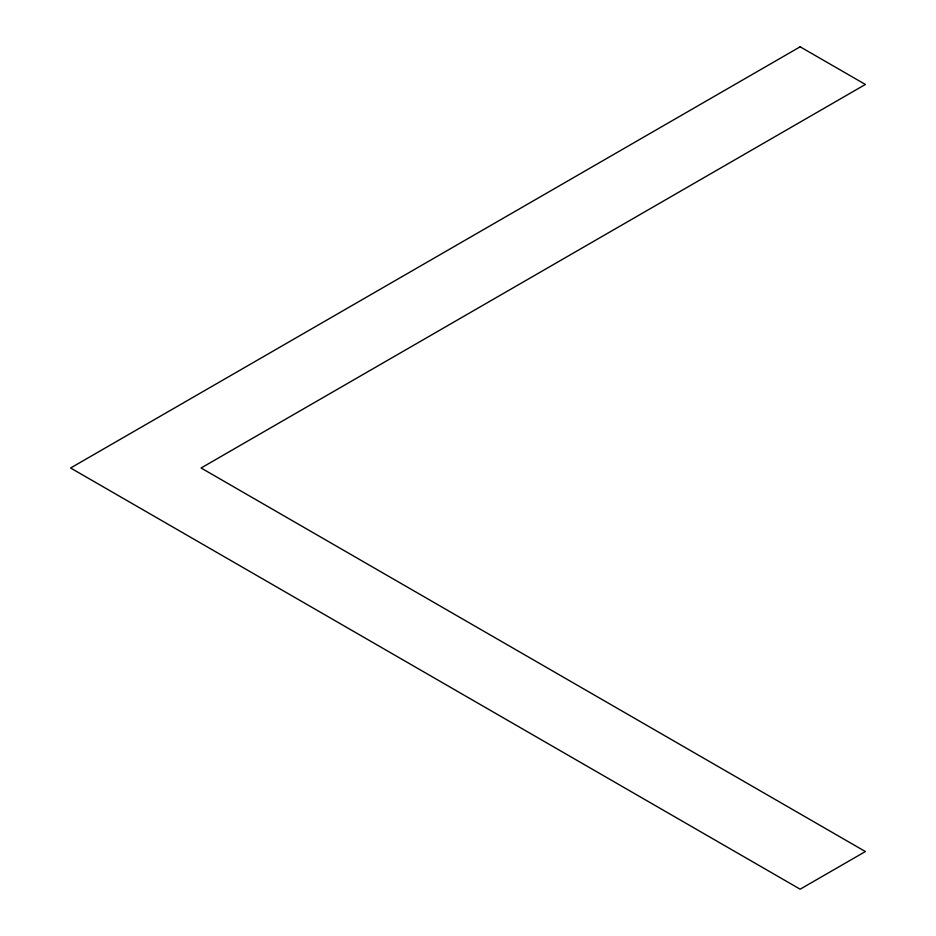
<?xml version="1.0" encoding="UTF-8"?>
<svg xmlns="http://www.w3.org/2000/svg" width="936" height="936" viewBox="0 0 936 936"><rect width="100%" height="100%" fill="white"/><g stroke="black" fill="none" stroke-linecap="round" stroke-linejoin="round"><path stroke-width="1.4" d="M800.151 46.8L70.609 468L800.151 889.2L865.39 851.538L201.088 468L865.39 84.462L800.151 46.8"/></g></svg>
